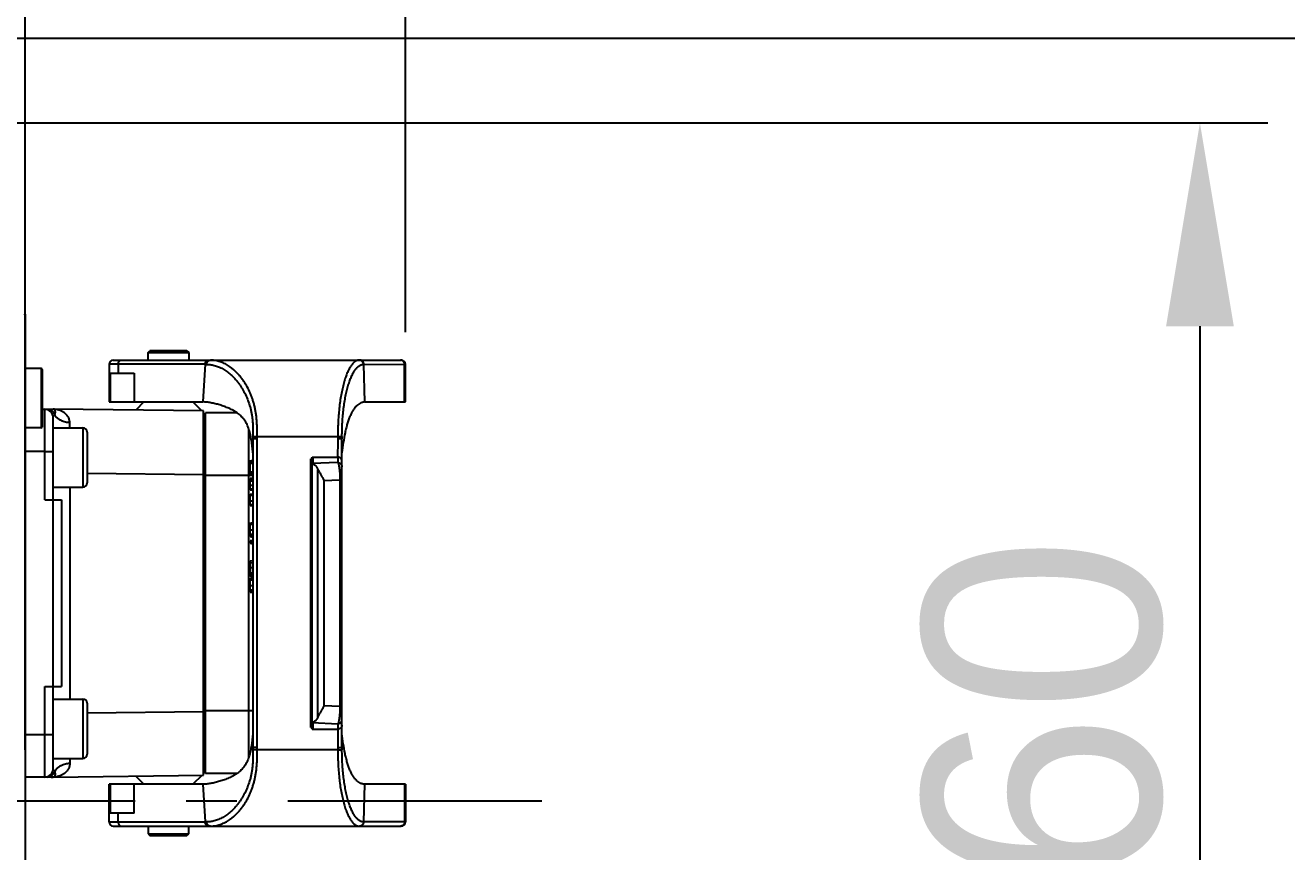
# Model space of a CAD drawing. Header units: millimetres. Extents: x 4086 to 8300, y 123 to 1549.
# Drawn here: x 7021.01 to 7058.25, y 1003.54 to 1027.92 of the extents above; entities that cross this region are included whole.
import ezdxf

# ---------------------------------------------------------------- set-up
doc = ezdxf.new("R2010")
doc.units = ezdxf.units.MM
doc.linetypes.add('CENTER', pattern=[0.6, 0.375, -0.075, 0.075, -0.075])
for name, color, linetype in [('中心线', 7, 'Continuous'), ('外形图', 7, 'Continuous'), ('尺寸标注', 7, 'Continuous')]:
    doc.layers.add(name, color=color, linetype=linetype)
doc.styles.add('思源黑', font='SourceHanSansCN-Normal.ttf')
doc.dimstyles.new('尺寸标注_1_4比例', dxfattribs={"dimtxt": 7, "dimasz": 6, "dimexe": 2, "dimexo": 1.5, "dimgap": 1, "dimtad": 1, "dimdec": 1, "dimlfac": 4, "dimdsep": 46, "dimtxsty": '思源黑', "dimcen": 0.09, "dimadec": 0, "dimazin": 0, "dimtp": 0.01, "dimtm": 0.01, "dimtfac": 1, "dimtdec": 1, "dimtofl": 0, "dimtmove": 0, "dimatfit": 3, "dimfxl": 1, "dimtolj": 1, "dimarcsym": 0})

# ---------------------------------------------------------------- blocks, each defined once
blk = doc.blocks.new('*D945')
at = {"layer": 'Defpoints', "color": 0}
for p in [(6972.764, 1025.043), (7012.764, 985.043), (7055.689, 985.043)]:
    blk.add_point(p, dxfattribs=at)
at = {"layer": '尺寸标注', "color": 0, "lineweight": -2}
for p, q in [((6974.264, 1025.043), (7057.689, 1025.043)), ((7055.689, 1019.043), (7055.689, 991.043)), ((7014.264, 985.043), (7057.689, 985.043))]:
    blk.add_line(p, q, dxfattribs=at)
at = {"layer": '尺寸标注', "color": 0}
for points in [[(7056.689, 1019.043), (7054.689, 1019.043), (7055.689, 1025.043)], [(7054.689, 991.043), (7056.689, 991.043), (7055.689, 985.043)]]:
    blk.add_solid(points, dxfattribs=at)
at = {"layer": '尺寸标注', "color": 0, "insert": (7051.064, 1005.043), "char_height": 7, "attachment_point": 5, "rotation": 90, "style": '思源黑'}
blk.add_mtext('\\A1;160', dxfattribs=at)
blk = doc.blocks.new('*D947')
at = {"layer": 'Defpoints', "color": 0}
for p in [(6975.889, 1027.543), (6975.889, 982.543), (7080.178, 982.543)]:
    blk.add_point(p, dxfattribs=at)
at = {"layer": '尺寸标注', "color": 0, "lineweight": -2}
for p, q in [((6977.389, 1027.543), (7082.178, 1027.543)), ((7080.178, 1021.543), (7080.178, 988.543)), ((6977.389, 982.543), (7082.178, 982.543))]:
    blk.add_line(p, q, dxfattribs=at)
at = {"layer": '尺寸标注', "color": 0}
for points in [[(7081.178, 1021.543), (7079.178, 1021.543), (7080.178, 1027.543)], [(7079.178, 988.543), (7081.178, 988.543), (7080.178, 982.543)]]:
    blk.add_solid(points, dxfattribs=at)
at = {"layer": '尺寸标注', "color": 0, "insert": (7075.554, 1005.043), "char_height": 7, "attachment_point": 5, "rotation": 90, "style": '思源黑'}
blk.add_mtext('\\A1;180', dxfattribs=at)
blk = doc.blocks.new('*D948')
at = {"layer": 'Defpoints', "color": 0}
for p in [(6992.764, 1030.868), (6992.87, 979.217), (7106.779, 979.217)]:
    blk.add_point(p, dxfattribs=at)
at = {"layer": '尺寸标注', "color": 0, "lineweight": -2}
for p, q in [((6994.264, 1030.868), (7108.779, 1030.868)), ((7106.779, 1024.868), (7106.779, 985.217)), ((6994.37, 979.217), (7108.779, 979.217))]:
    blk.add_line(p, q, dxfattribs=at)
at = {"layer": '尺寸标注', "color": 0}
for points in [[(7107.779, 1024.868), (7105.779, 1024.868), (7106.779, 1030.868)], [(7105.779, 985.217), (7107.779, 985.217), (7106.779, 979.217)]]:
    blk.add_solid(points, dxfattribs=at)
at = {"layer": '尺寸标注', "color": 0, "insert": (7102.155, 1005.043), "char_height": 7, "attachment_point": 5, "rotation": 90, "style": '思源黑'}
blk.add_mtext('\\A1;\\A1;206.5', dxfattribs=at)
blk = doc.blocks.new('*D949')
at = {"layer": 'Defpoints', "color": 0}
for p in [(7032.239, 1081.968), (7032.239, 1017.363), (7021.014, 1005.043)]:
    blk.add_point(p, dxfattribs=at)
at = {"layer": '尺寸标注', "color": 0, "lineweight": -2}
for p, q in [((7021.014, 1006.543), (7021.014, 1083.968)), ((7032.239, 1018.863), (7032.239, 1083.968)), ((7015.014, 1081.968), (7009.014, 1081.968)), ((7038.239, 1081.968), (7044.239, 1081.968))]:
    blk.add_line(p, q, dxfattribs=at)
at = {"layer": '尺寸标注', "color": 0}
for points in [[(7015.014, 1080.968), (7015.014, 1082.968), (7021.014, 1081.968)], [(7038.239, 1082.968), (7038.239, 1080.968), (7032.239, 1081.968)]]:
    blk.add_solid(points, dxfattribs=at)
at = {"layer": '尺寸标注', "color": 0, "insert": (7026.627, 1086.53), "char_height": 7, "attachment_point": 5, "style": '思源黑'}
blk.add_mtext('\\A1;\\A1;45', dxfattribs=at)
blk = doc.blocks.new('*D957')
at = {"layer": 'Defpoints', "color": 0}
for p in [(7021.014, 1081.968), (6966.903, 1005.043), (7021.014, 1005.043)]:
    blk.add_point(p, dxfattribs=at)
at = {"layer": '尺寸标注', "color": 0, "lineweight": -2}
for p, q in [((6966.903, 1006.543), (6966.903, 1083.968)), ((7021.014, 1006.543), (7021.014, 1083.968)), ((6972.903, 1081.968), (7015.014, 1081.968))]:
    blk.add_line(p, q, dxfattribs=at)
at = {"layer": '尺寸标注', "color": 0}
for points in [[(6972.903, 1082.968), (6972.903, 1080.968), (6966.903, 1081.968)], [(7015.014, 1080.968), (7015.014, 1082.968), (7021.014, 1081.968)]]:
    blk.add_solid(points, dxfattribs=at)
at = {"layer": '尺寸标注', "color": 0, "insert": (6993.958, 1086.592), "char_height": 7, "attachment_point": 5, "style": '思源黑'}
blk.add_mtext('\\A1;\\A1;216.5', dxfattribs=at)

msp = doc.modelspace()

# ---------------------------------------------------------------- linework, layer by layer
at = {"layer": '中心线', "linetype": 'CENTER', "ltscale": 20}
msp.add_line((6992.764, 1005.043), (7037.1599, 1005.043), dxfattribs=at)
at = {"layer": '外形图'}
for p, q in [((7020.9805, 1019.3767), (7021.014, 1019.3931)), ((7021.014, 1019.3931), (7021.014, 990.6927)), ((7024.639, 1018.268), (7024.689, 1018.318)), ((7024.639, 1018.268), (7025.839, 1018.268)), ((7024.639, 1018.043), (7024.639, 1018.268)), ((7025.789, 1018.318), (7024.689, 1018.318)), ((7025.789, 1018.318), (7025.839, 1018.268)), ((7025.839, 1018.268), (7025.839, 1018.043)), ((7021.489, 1017.793), (7021.014, 1017.793)), ((7021.489, 1017.793), (7021.489, 1016.043)), ((7021.514, 1017.768), (7021.514, 1016.068)), ((7023.7549, 1017.918), (7023.489, 1017.918)), ((7023.489, 1017.918), (7023.489, 1016.8072)), ((7023.6141, 1018.043), (7032.114, 1018.043)), ((7026.3232, 1017.918), (7023.7549, 1017.918)), ((7023.7549, 1017.918), (7023.7549, 1017.6572)), ((7026.3232, 1017.918), (7026.2529, 1016.8072)), ((7026.3232, 1017.9179), (7026.3753, 1017.917)), ((7030.9962, 1017.9176), (7031.0108, 1017.9179)), ((7031.0108, 1017.9179), (7032.21, 1017.918)), ((7031.043, 1016.8072), (7031.0108, 1017.9179)), ((7032.239, 1017.918), (7032.21, 1017.918)), ((7032.21, 1016.8072), (7032.21, 1017.918)), ((7032.239, 1016.8072), (7032.239, 1017.918)), ((7023.5191, 1017.6572), (7024.2252, 1017.6572)), ((7023.5191, 1017.6572), (7023.5191, 1016.8072)), ((7024.2252, 1017.6572), (7024.2252, 1016.8072)), ((7023.489, 1016.8072), (7026.2529, 1016.8072)), ((7024.5166, 1016.8072), (7024.2749, 1016.5656)), ((7026.2251, 1016.5436), (7025.9615, 1016.8072)), ((7031.043, 1016.8072), (7032.239, 1016.8072)), ((7021.514, 1016.593), (7021.8389, 1016.593)), ((7021.589, 1015.3429), (7021.589, 1016.593)), ((7026.2765, 1016.543), (7021.8389, 1016.593)), ((7021.839, 1005.993), (7021.839, 1016.343)), ((7026.2765, 1005.793), (7026.2765, 1016.543)), ((7027.2682, 1016.4868), (7026.339, 1016.4868)), ((7026.339, 1005.8493), (7026.339, 1016.4868)), ((7021.489, 1016.043), (7021.014, 1016.043)), ((7021.839, 1016.043), (7022.714, 1016.043)), ((7022.714, 1016.043), (7022.714, 1014.293)), ((7022.839, 1015.918), (7022.839, 1014.4181)), ((7026.2765, 1016.2243), (7026.339, 1016.2243)), ((7027.6122, 1006.3227), (7027.6122, 1016.0134)), ((7027.7365, 1015.7922), (7027.8615, 1015.793)), ((7027.737, 1015.7239), (7027.737, 1006.6121)), ((7027.8617, 1015.793), (7030.2378, 1015.793)), ((7027.8617, 1006.6107), (7027.862, 1015.7253)), ((7030.237, 1015.6478), (7030.2348, 1015.1816)), ((7030.2378, 1015.793), (7030.3629, 1015.7912)), ((7030.362, 1006.6123), (7030.362, 1015.7237)), ((7021.589, 1015.3429), (7021.839, 1015.343)), ((7021.589, 1013.918), (7021.589, 1015.3423)), ((7029.4411, 1015.129), (7029.537, 1015.1351)), ((7029.537, 1015.1216), (7029.4411, 1015.129)), ((7029.4411, 1007.2071), (7029.4411, 1015.129)), ((7029.4411, 1015.1155), (7029.537, 1015.1216)), ((7029.537, 1015.1082), (7029.4411, 1015.1155)), ((7029.487, 1015.1816), (7030.237, 1015.1816)), ((7029.487, 1015.1319), (7029.487, 1015.1816)), ((7029.537, 1015.1351), (7029.487, 1015.1389)), ((7030.237, 1015.1816), (7030.237, 1015.0212)), ((7027.6495, 1015.0706), (7027.737, 1015.086)), ((7027.6495, 1014.6768), (7027.6495, 1015.0706)), ((7027.6495, 1015.0378), (7027.737, 1015.0378)), ((7027.6495, 1015.005), (7027.737, 1014.9895)), ((7027.6495, 1014.7425), (7027.737, 1014.7579)), ((7029.4411, 1015.102), (7029.537, 1015.1082)), ((7029.537, 1015.0947), (7029.4411, 1015.102)), ((7029.4411, 1015.0886), (7029.537, 1015.0947)), ((7029.537, 1015.0813), (7029.4411, 1015.0886)), ((7029.4411, 1015.0751), (7029.537, 1015.0813)), ((7029.537, 1015.0678), (7029.4411, 1015.0751)), ((7029.4411, 1015.0616), (7029.537, 1015.0678)), ((7029.537, 1015.0543), (7029.4411, 1015.0616)), ((7029.4411, 1015.0482), (7029.537, 1015.0543)), ((7029.537, 1015.0409), (7029.4411, 1015.0482)), ((7029.4411, 1015.0347), (7029.537, 1015.0409)), ((7029.537, 1015.0274), (7029.4411, 1015.0347)), ((7029.4411, 1015.0213), (7029.537, 1015.0274)), ((7029.537, 1015.014), (7029.4411, 1015.0213)), ((7029.4411, 1015.0078), (7029.537, 1015.014)), ((7029.537, 1015.0005), (7029.4411, 1015.0078)), ((7030.237, 1015.0212), (7029.487, 1014.9884)), ((7029.487, 1014.9973), (7029.537, 1015.0005)), ((7029.487, 1007.3387), (7029.487, 1014.9973)), ((7029.653, 1007.5169), (7029.653, 1014.8191)), ((7022.839, 1014.7072), (7026.2765, 1014.6685)), ((7026.2765, 1014.6493), (7026.339, 1014.6493)), ((7027.737, 1014.6368), (7026.339, 1014.6368)), ((7027.6495, 1014.7097), (7027.737, 1014.7097)), ((7027.6495, 1014.6768), (7027.737, 1014.6614)), ((7027.737, 1014.561), (7027.6495, 1014.5456)), ((7027.6495, 1014.2175), (7027.6495, 1014.5456)), ((7027.6495, 1014.5283), (7027.737, 1014.5415)), ((7027.6495, 1014.5128), (7027.737, 1014.5282)), ((7027.6495, 1014.48), (7027.737, 1014.48)), ((7029.8253, 1014.4928), (7030.3033, 1014.5137)), ((7029.8253, 1014.4928), (7029.8253, 1007.8432)), ((7030.3033, 1014.5137), (7030.362, 1014.5137)), ((7030.3033, 1014.5137), (7030.3033, 1007.8223)), ((7021.839, 1014.293), (7022.714, 1014.293)), ((7022.3259, 1014.293), (7022.3259, 1008.043)), ((7027.6495, 1014.3487), (7027.737, 1014.3487)), ((7027.6495, 1014.2555), (7027.737, 1014.2449)), ((7027.6495, 1014.2175), (7027.737, 1014.202)), ((7027.6495, 1014.0862), (7027.737, 1014.1016)), ((7027.6495, 1013.7581), (7027.6495, 1014.0862)), ((7027.6495, 1014.0534), (7027.737, 1014.0534)), ((7021.589, 1013.918), (7022.089, 1013.918)), ((7022.089, 1013.918), (7022.089, 1008.418)), ((7027.6495, 1013.8893), (7027.737, 1013.8893)), ((7027.6495, 1013.7961), (7027.737, 1013.7855)), ((7027.6495, 1013.7581), (7027.737, 1013.7427)), ((7027.6495, 1013.2331), (7027.737, 1013.2485)), ((7027.6495, 1012.8393), (7027.6495, 1013.2331)), ((7027.6495, 1013.2003), (7027.737, 1013.2003)), ((7027.6495, 1013.0362), (7027.737, 1013.0362)), ((7027.6495, 1012.9197), (7027.737, 1012.9091)), ((7027.6495, 1012.8722), (7027.737, 1012.8567)), ((7027.6495, 1012.8393), (7027.737, 1012.8239)), ((7027.737, 1012.7235), (7027.6495, 1012.7081)), ((7027.6495, 1012.7081), (7027.6495, 1012.6425)), ((7027.6495, 1012.6753), (7027.737, 1012.6753)), ((7027.6495, 1012.6425), (7027.737, 1012.627)), ((7027.6495, 1012.1175), (7027.737, 1012.1329)), ((7027.6495, 1012.1175), (7027.6495, 1011.6581)), ((7027.6495, 1012.0599), (7027.737, 1012.0705)), ((7027.6495, 1011.9206), (7027.737, 1011.9206)), ((7027.6495, 1011.7811), (7027.737, 1011.7705)), ((7027.6495, 1011.7237), (7027.737, 1011.7083)), ((7027.6495, 1011.6691), (7027.737, 1011.6584)), ((7027.6495, 1011.6581), (7027.737, 1011.6427)), ((7027.6495, 1011.5925), (7027.737, 1011.6079)), ((7027.6495, 1011.1987), (7027.6495, 1011.5925)), ((7027.6495, 1011.5597), (7027.737, 1011.5597)), ((7027.6495, 1011.3956), (7027.737, 1011.3956)), ((7027.6495, 1011.2791), (7027.737, 1011.2684)), ((7027.6495, 1011.2315), (7027.737, 1011.2161)), ((7027.6495, 1011.1987), (7027.737, 1011.1833)), ((7021.589, 1008.418), (7022.089, 1008.418)), ((7021.589, 1005.743), (7021.589, 1008.418)), ((7021.839, 1008.043), (7022.714, 1008.043)), ((7022.714, 1008.043), (7022.714, 1006.293)), ((7022.839, 1007.918), (7022.839, 1006.4181)), ((7026.2765, 1007.6676), (7022.839, 1007.6289)), ((7026.2765, 1007.6868), (7026.339, 1007.6868)), ((7027.737, 1007.6993), (7026.339, 1007.6993)), ((7030.3033, 1007.8223), (7029.8253, 1007.8432)), ((7030.3033, 1007.8223), (7030.362, 1007.8223)), ((7029.4411, 1007.3282), (7029.537, 1007.3355)), ((7029.537, 1007.3221), (7029.4411, 1007.3282)), ((7029.4411, 1007.3148), (7029.537, 1007.3221)), ((7029.537, 1007.3086), (7029.4411, 1007.3148)), ((7029.4411, 1007.3013), (7029.537, 1007.3086)), ((7029.537, 1007.2952), (7029.4411, 1007.3013)), ((7029.4411, 1007.2879), (7029.537, 1007.2952)), ((7029.487, 1007.3476), (7030.237, 1007.3149)), ((7029.537, 1007.3355), (7029.487, 1007.3387)), ((7030.237, 1007.3149), (7030.237, 1006.6123)), ((7021.589, 1006.993), (7021.839, 1006.993)), ((7029.537, 1007.2817), (7029.4411, 1007.2879)), ((7029.4411, 1007.2744), (7029.537, 1007.2817)), ((7029.537, 1007.2682), (7029.4411, 1007.2744)), ((7029.4411, 1007.2609), (7029.537, 1007.2682)), ((7029.537, 1007.2548), (7029.4411, 1007.2609)), ((7029.4411, 1007.2475), (7029.537, 1007.2548)), ((7029.537, 1007.2413), (7029.4411, 1007.2475)), ((7029.4411, 1007.234), (7029.537, 1007.2413)), ((7029.537, 1007.2279), (7029.4411, 1007.234)), ((7029.4411, 1007.2205), (7029.537, 1007.2279)), ((7029.537, 1007.2144), (7029.4411, 1007.2205)), ((7029.4411, 1007.2071), (7029.537, 1007.2144)), ((7029.537, 1007.2009), (7029.4411, 1007.2071)), ((7029.487, 1007.1545), (7029.487, 1007.2041)), ((7029.487, 1007.1971), (7029.537, 1007.2009)), ((7029.487, 1007.1545), (7030.237, 1007.1545)), ((7030.362, 1007.271), (7030.362, 1007.2708)), ((7027.8617, 1006.543), (7027.8617, 1006.6107)), ((7021.839, 1006.293), (7022.714, 1006.293)), ((7027.8615, 1006.543), (7027.7365, 1006.5439)), ((7030.2374, 1006.543), (7027.8617, 1006.543)), ((7030.2378, 1006.543), (7030.3629, 1006.5449)), ((7026.339, 1006.1118), (7026.2765, 1006.1118)), ((7027.2682, 1005.8493), (7026.339, 1005.8493)), ((7021.8389, 1005.743), (7021.014, 1005.743)), ((7021.7794, 1005.743), (7021.8389, 1005.743)), ((7021.8389, 1005.743), (7026.2765, 1005.793)), ((7026.2529, 1005.5288), (7023.489, 1005.5288)), ((7023.489, 1004.418), (7023.489, 1005.5288)), ((7023.5191, 1005.5288), (7023.5191, 1004.6788)), ((7024.2252, 1004.6788), (7024.2252, 1005.5288)), ((7024.5166, 1005.5288), (7024.2749, 1005.7705)), ((7026.2251, 1005.7924), (7025.9615, 1005.5288)), ((7026.2529, 1005.5288), (7026.3232, 1004.4181)), ((7031.0108, 1004.4181), (7031.043, 1005.5288)), ((7032.239, 1005.5288), (7031.043, 1005.5288)), ((7032.21, 1005.5288), (7032.21, 1004.4181)), ((7032.239, 1005.5288), (7032.239, 1004.418)), ((7023.489, 1004.418), (7023.7549, 1004.418)), ((7024.2252, 1004.6788), (7023.5191, 1004.6788)), ((7023.7549, 1004.4181), (7023.7549, 1004.6788)), ((7026.3753, 1004.4191), (7026.3232, 1004.4181)), ((7031.0108, 1004.4181), (7030.9962, 1004.4185)), ((7032.21, 1004.4181), (7031.0108, 1004.4181)), ((7032.21, 1004.418), (7032.239, 1004.418)), ((7023.614, 1004.293), (7032.114, 1004.293)), ((7024.639, 1004.293), (7024.639, 1004.068)), ((7024.639, 1004.068), (7025.839, 1004.068)), ((7024.639, 1004.068), (7024.689, 1004.018)), ((7024.689, 1004.018), (7025.789, 1004.018)), ((7025.789, 1004.018), (7025.839, 1004.068)), ((7025.839, 1004.068), (7025.839, 1004.293))]:
    msp.add_line(p, q, dxfattribs=at)
for centre, radius, start, end in [((7021.489, 1017.768), 0.025, 0, 90), ((7023.614, 1017.918), 0.125, 90, 180), ((7032.114, 1017.918), 0.125, 0, 90), ((7021.589, 1016.343), 0.25, 0, 90), ((7021.489, 1016.068), 0.025, 270, 0), ((7022.714, 1015.918), 0.125, 0, 90), ((7045.0115, 1015.898), 17.2754, 180.35091, 180.57733), ((7058.4082, 1015.3928), 28.0482, 179.18623, 179.32401), ((7022.714, 1014.418), 0.125, 270, 0), ((7022.714, 1007.918), 0.125, 0, 90), ((7044.9572, 1006.4384), 17.2211, 179.4221, 179.64923), ((7058.4209, 1006.9434), 28.0609, 180.67602, 180.81374), ((7095.8325, 1006.5801), 73.5073, 180.223993, 180.343925), ((7022.714, 1006.418), 0.125, 270, 0), ((7021.589, 1005.993), 0.25, 270, 0), ((7023.614, 1004.418), 0.125, 180, 270), ((7032.114, 1004.418), 0.125, 270, 0)]:
    msp.add_arc(centre, radius, start, end, dxfattribs=at)
for points, knots in [([(7023.7549, 1017.918), (7023.7549, 1017.9262), (7023.7563, 1017.9424), (7023.7623, 1017.9659), (7023.7721, 1017.9876), (7023.7853, 1018.0067), (7023.8014, 1018.0224), (7023.8199, 1018.0341), (7023.84, 1018.0414), (7023.854, 1018.043), (7023.8609, 1018.043)], [0, 0, 0, 0, 0.1348672, 0.2683094, 0.3990774, 0.5262669, 0.6494659, 0.7688596, 0.885257, 1, 1, 1, 1]), ([(7026.3232, 1017.918), (7026.3232, 1017.9262), (7026.3245, 1017.9424), (7026.3305, 1017.9659), (7026.3403, 1017.9876), (7026.3535, 1018.0067), (7026.3696, 1018.0224), (7026.3881, 1018.0341), (7026.4082, 1018.0414), (7026.4222, 1018.043), (7026.4292, 1018.043)], [0, 0, 0, 0, 0.1348674, 0.2683097, 0.3990782, 0.5262679, 0.649466, 0.7688584, 0.8852551, 1, 1, 1, 1]), ([(7026.3753, 1017.917), (7026.3753, 1017.9246), (7026.3764, 1017.9403), (7026.3818, 1017.9637), (7026.3915, 1017.9861), (7026.4049, 1018.0064), (7026.4217, 1018.0228), (7026.4406, 1018.0347), (7026.4604, 1018.0415), (7026.4738, 1018.043), (7026.4802, 1018.043)], [0, 0, 0, 0, 0.1263199, 0.2587102, 0.3940138, 0.5279955, 0.6572127, 0.7795914, 0.8937001, 1, 1, 1, 1]), ([(7026.3753, 1017.917), (7026.4173, 1017.9163), (7026.5023, 1017.9088), (7026.6287, 1017.8795), (7026.7544, 1017.8324), (7026.8783, 1017.7677), (7026.9995, 1017.6857), (7027.1165, 1017.5862), (7027.2079, 1017.4899), (7027.2778, 1017.405), (7027.3293, 1017.3365), (7027.3791, 1017.2643), (7027.4433, 1017.1619), (7027.5172, 1017.0242), (7027.5933, 1016.8464), (7027.6448, 1016.6885), (7027.6779, 1016.5565), (7027.6982, 1016.4539), (7027.7136, 1016.3487), (7027.7244, 1016.2411), (7027.731, 1016.1315), (7027.7344, 1016.0199), (7027.7358, 1015.9066), (7027.7362, 1015.8305), (7027.7365, 1015.7922)], [0, 0, 0, 0, 0.0452546, 0.0915305, 0.139417, 0.189394, 0.2418071, 0.2967782, 0.3544982, 0.3845071, 0.4152785, 0.4467798, 0.4789606, 0.5454003, 0.6149182, 0.6870762, 0.7240137, 0.7615337, 0.799683, 0.8384831, 0.8779369, 0.9180405, 0.9587554, 1, 1, 1, 1]), ([(7027.8615, 1015.793), (7027.8617, 1015.8332), (7027.8617, 1015.9135), (7027.8601, 1016.0336), (7027.8559, 1016.1529), (7027.8486, 1016.2711), (7027.8372, 1016.3876), (7027.8214, 1016.502), (7027.8008, 1016.6137), (7027.7753, 1016.7223), (7027.7454, 1016.8274), (7027.7116, 1016.9288), (7027.6742, 1017.0263), (7027.6209, 1017.1492), (7027.5474, 1017.2926), (7027.4637, 1017.4251), (7027.3928, 1017.5219), (7027.3215, 1017.61), (7027.1949, 1017.745), (7027.0331, 1017.8711), (7026.8619, 1017.9608), (7026.7352, 1018.008), (7026.6078, 1018.0365), (7026.5224, 1018.043), (7026.4802, 1018.043)], [0, 0, 0, 0, 0.0413724, 0.0826255, 0.1236417, 0.1643049, 0.2045057, 0.2441442, 0.2831349, 0.3214082, 0.3589071, 0.3955848, 0.4314051, 0.4663407, 0.5334871, 0.5970152, 0.6274423, 0.6569969, 0.7136161, 0.8178192, 0.8660658, 0.9121609, 0.9566149, 1, 1, 1, 1]), ([(7030.8765, 1018.043), (7030.8662, 1018.043), (7030.8453, 1018.0412), (7030.8142, 1018.0332), (7030.7832, 1018.0199), (7030.7525, 1018.0015), (7030.7221, 1017.9779), (7030.692, 1017.9493), (7030.6624, 1017.9156), (7030.6332, 1017.877), (7030.6047, 1017.8334), (7030.5768, 1017.7851), (7030.5496, 1017.7319), (7030.5232, 1017.6741), (7030.4977, 1017.6118), (7030.4642, 1017.5204), (7030.425, 1017.3954), (7030.3833, 1017.2332), (7030.346, 1017.0564), (7030.3135, 1016.8668), (7030.2865, 1016.666), (7030.2656, 1016.456), (7030.2533, 1016.2761), (7030.2462, 1016.1293), (7030.2423, 1016.0177), (7030.2395, 1015.9055), (7030.2382, 1015.8305), (7030.2378, 1015.793)], [0, 0, 0, 0, 0.0126006, 0.0255663, 0.039189, 0.0537158, 0.0693462, 0.0862342, 0.1044946, 0.1242102, 0.1454383, 0.1682162, 0.1925647, 0.2184904, 0.2459883, 0.2750451, 0.337725, 0.4062346, 0.4801354, 0.5588773, 0.641814, 0.7282189, 0.8172958, 0.8625712, 0.9081894, 0.9540371, 1, 1, 1, 1]), ([(7030.3629, 1015.7912), (7030.3639, 1015.8617), (7030.3667, 1016.0018), (7030.3752, 1016.2101), (7030.3897, 1016.414), (7030.4102, 1016.6113), (7030.4368, 1016.8002), (7030.469, 1016.979), (7030.5059, 1017.1458), (7030.5473, 1017.2992), (7030.5861, 1017.4173), (7030.6194, 1017.5037), (7030.6447, 1017.5628), (7030.6708, 1017.6177), (7030.6978, 1017.6682), (7030.7255, 1017.7143), (7030.7539, 1017.7559), (7030.7829, 1017.7929), (7030.8124, 1017.8252), (7030.8423, 1017.8528), (7030.8726, 1017.8757), (7030.9032, 1017.8938), (7030.9341, 1017.907), (7030.9651, 1017.9153), (7030.986, 1017.9174), (7030.9962, 1017.9176)], [0, 0, 0, 0, 0.0908331, 0.1806201, 0.2686233, 0.354077, 0.4362329, 0.5144234, 0.5880065, 0.6563776, 0.7190144, 0.7481088, 0.7757044, 0.8017972, 0.8263846, 0.8494707, 0.87107, 0.891216, 0.9099685, 0.9274094, 0.9436465, 0.9588212, 0.9731144, 0.9867513, 1, 1, 1, 1]), ([(7030.9962, 1017.9176), (7030.9963, 1017.9332), (7030.992, 1017.9575), (7030.9775, 1017.9867), (7030.962, 1018.0068), (7030.9428, 1018.0231), (7030.9213, 1018.0348), (7030.8989, 1018.0415), (7030.8838, 1018.043), (7030.8765, 1018.043)], [0, 0, 0, 0, 0.2439295, 0.3743818, 0.506421, 0.6372811, 0.7645379, 0.8857697, 1, 1, 1, 1]), ([(7031.0108, 1017.918), (7031.0108, 1017.9261), (7031.0093, 1017.9425), (7031.0025, 1017.9661), (7030.9913, 1017.9878), (7030.9764, 1018.0069), (7030.9581, 1018.0226), (7030.9373, 1018.0342), (7030.9146, 1018.0414), (7030.8989, 1018.043), (7030.8911, 1018.043)], [0, 0, 0, 0, 0.1276282, 0.2548618, 0.3813638, 0.506903, 0.6313903, 0.7548993, 0.8776549, 1, 1, 1, 1]), ([(7032.21, 1017.918), (7032.21, 1017.9261), (7032.2084, 1017.9425), (7032.2016, 1017.9661), (7032.1904, 1017.9878), (7032.1754, 1018.0069), (7032.1571, 1018.0226), (7032.1362, 1018.0342), (7032.1135, 1018.0414), (7032.0977, 1018.043), (7032.0898, 1018.043)], [0, 0, 0, 0, 0.1274098, 0.2544578, 0.3808342, 0.5063274, 0.6308573, 0.7544906, 0.877433, 1, 1, 1, 1]), ([(7027.737, 1015.3072), (7027.7335, 1015.3371), (7027.7265, 1015.3967), (7027.7159, 1015.4859), (7027.7048, 1015.5744), (7027.6926, 1015.6618), (7027.6787, 1015.7477), (7027.6624, 1015.8317), (7027.6431, 1015.9134), (7027.6202, 1015.9922), (7027.5932, 1016.0677), (7027.5618, 1016.1395), (7027.5258, 1016.2073), (7027.4855, 1016.2708), (7027.4409, 1016.3298), (7027.3919, 1016.3843), (7027.3386, 1016.4339), (7027.2908, 1016.4714), (7027.2509, 1016.4991), (7027.2202, 1016.5188), (7027.1888, 1016.5377), (7027.1464, 1016.5617), (7027.0923, 1016.5897), (7027.0261, 1016.6205), (7026.9592, 1016.6486), (7026.8698, 1016.6828), (7026.7583, 1016.7199), (7026.6258, 1016.7564), (7026.4972, 1016.7843), (7026.3734, 1016.8026), (7026.2923, 1016.8072), (7026.2529, 1016.8072)], [0, 0, 0, 0, 0.03774, 0.0753465, 0.1126883, 0.1496369, 0.1860712, 0.2218821, 0.2569797, 0.2913016, 0.3248225, 0.3575633, 0.389579, 0.4209565, 0.4518246, 0.4823526, 0.5127345, 0.5431484, 0.558405, 0.5736926, 0.5889945, 0.6042973, 0.6348826, 0.6654015, 0.6957922, 0.7259833, 0.785457, 0.8431457, 0.8983315, 0.9505832, 1, 1, 1, 1]), ([(7031.043, 1016.8072), (7031.0334, 1016.8072), (7031.0138, 1016.806), (7030.9842, 1016.8009), (7030.954, 1016.7924), (7030.9124, 1016.7765), (7030.8603, 1016.7479), (7030.8008, 1016.7011), (7030.7445, 1016.641), (7030.6919, 1016.5682), (7030.6432, 1016.483), (7030.5981, 1016.3861), (7030.5565, 1016.2782), (7030.5186, 1016.1601), (7030.4843, 1016.033), (7030.4428, 1015.8493), (7030.4012, 1015.6066), (7030.375, 1015.4084), (7030.362, 1015.3072)], [0, 0, 0, 0, 0.0164525, 0.0335428, 0.0513861, 0.0700193, 0.1096071, 0.1524606, 0.1990478, 0.2500022, 0.3058173, 0.3667237, 0.4327013, 0.5035228, 0.5787943, 0.6579923, 0.8255154, 1, 1, 1, 1]), ([(7021.6587, 1016.593), (7021.671, 1016.593), (7021.6958, 1016.591), (7021.7319, 1016.5822), (7021.7663, 1016.5677), (7021.7982, 1016.5479), (7021.8268, 1016.5232), (7021.8514, 1016.4943), (7021.8714, 1016.4619), (7021.8814, 1016.4384), (7021.8855, 1016.4263)], [0, 0, 0, 0, 0.123211, 0.2466511, 0.3705274, 0.4950036, 0.6201853, 0.7461107, 0.872748, 1, 1, 1, 1]), ([(7022.3266, 1016.1972), (7022.3268, 1016.2137), (7022.3247, 1016.246), (7022.3146, 1016.2924), (7022.2983, 1016.3354), (7022.2769, 1016.3748), (7022.2514, 1016.4105), (7022.2223, 1016.4428), (7022.1904, 1016.4717), (7022.145, 1016.5057), (7022.0836, 1016.5405), (7022.0049, 1016.5703), (7021.9228, 1016.5883), (7021.8669, 1016.5927), (7021.8389, 1016.593)], [0, 0, 0, 0, 0.071057, 0.13898, 0.204642, 0.2687197, 0.3316971, 0.3939627, 0.455738, 0.5170862, 0.6384648, 0.7589195, 0.8791733, 1, 1, 1, 1]), ([(7021.8855, 1016.4264), (7021.8874, 1016.4307), (7021.8908, 1016.439), (7021.8949, 1016.4512), (7021.8981, 1016.4625), (7021.9012, 1016.4758), (7021.9036, 1016.4909), (7021.9048, 1016.5117), (7021.9024, 1016.5339), (7021.8946, 1016.5559), (7021.8833, 1016.5724), (7021.8719, 1016.5822), (7021.8622, 1016.5877), (7021.8547, 1016.5907), (7021.847, 1016.5925), (7021.8417, 1016.593), (7021.839, 1016.593)], [0, 0, 0, 0, 0.0698357, 0.1328158, 0.1901374, 0.2425217, 0.335231, 0.4155288, 0.5508279, 0.6625354, 0.7575027, 0.8424054, 0.88273, 0.9220395, 0.9608266, 1, 1, 1, 1]), ([(7021.839, 1016.3431), (7021.839, 1016.3464), (7021.8396, 1016.3533), (7021.8421, 1016.3635), (7021.846, 1016.3739), (7021.8534, 1016.3882), (7021.8662, 1016.4063), (7021.8786, 1016.4196), (7021.8855, 1016.4263)], [0, 0, 0, 0, 0.1030705, 0.2100558, 0.3227174, 0.4422852, 0.7046898, 1, 1, 1, 1]), ([(7022.3266, 1016.1972), (7022.3054, 1016.1976), (7022.2625, 1016.2007), (7022.198, 1016.2119), (7022.1445, 1016.2275), (7022.1027, 1016.2438), (7022.0721, 1016.2579), (7022.0426, 1016.2738), (7022.0144, 1016.2914), (7021.9879, 1016.3108), (7021.9631, 1016.3315), (7021.9403, 1016.3536), (7021.9131, 1016.3842), (7021.8956, 1016.4091), (7021.8855, 1016.4264)], [0, 0, 0, 0, 0.1222902, 0.2489486, 0.3783876, 0.4435552, 0.5086262, 0.57335, 0.6375106, 0.7009022, 0.7633197, 0.8245705, 0.8844888, 1, 1, 1, 1]), ([(7022.3258, 1016.0433), (7022.3259, 1016.0568), (7022.3261, 1016.1081), (7022.3263, 1016.1594), (7022.3266, 1016.1972)], [0, 0, 0, 0, 0.2632388, 1, 1, 1, 1]), ([(7027.862, 1015.7253), (7027.8538, 1015.7252), (7027.8379, 1015.7251), (7027.8183, 1015.7249), (7027.8033, 1015.7247), (7027.7929, 1015.7246), (7027.7831, 1015.7245), (7027.774, 1015.7244), (7027.7658, 1015.7244), (7027.7585, 1015.7243), (7027.7531, 1015.7242), (7027.7492, 1015.7242), (7027.7467, 1015.7242), (7027.7445, 1015.7241), (7027.7426, 1015.7241), (7027.7409, 1015.7241), (7027.7396, 1015.724), (7027.7386, 1015.724), (7027.738, 1015.724), (7027.7377, 1015.724), (7027.7374, 1015.724), (7027.7372, 1015.724), (7027.7371, 1015.7239), (7027.737, 1015.7239), (7027.737, 1015.7239)], [0, 0, 0, 0, 0.1947478, 0.3820273, 0.4706082, 0.5546722, 0.6334131, 0.7060756, 0.7719629, 0.8304432, 0.8809553, 0.9030686, 0.923015, 0.9407459, 0.9562196, 0.9693982, 0.9802512, 0.988752, 0.9921143, 0.9948818, 0.997053, 0.9986276, 0.9996065, 1, 1, 1, 1]), ([(7027.862, 1015.7253), (7027.8619, 1015.731), (7027.8618, 1015.7451), (7027.8617, 1015.7676), (7027.8617, 1015.7846), (7027.8617, 1015.793)], [0, 0, 0, 0, 0.25, 0.6250002, 1, 1, 1, 1]), ([(7030.2374, 1015.7237), (7030.2373, 1015.7174), (7030.2372, 1015.7016), (7030.2371, 1015.6763), (7030.2371, 1015.6573), (7030.237, 1015.6478)], [0, 0, 0, 0, 0.2500004, 0.6249999, 1, 1, 1, 1]), ([(7030.362, 1015.7236), (7030.362, 1015.7236), (7030.362, 1015.7236), (7030.362, 1015.7236), (7030.3619, 1015.7236), (7030.3618, 1015.7236), (7030.3616, 1015.7236), (7030.3614, 1015.7236), (7030.361, 1015.7236), (7030.3606, 1015.7236), (7030.3601, 1015.7236), (7030.3594, 1015.7236), (7030.3582, 1015.7236), (7030.3565, 1015.7236), (7030.3546, 1015.7236), (7030.3524, 1015.7236), (7030.3499, 1015.7236), (7030.3461, 1015.7236), (7030.3406, 1015.7236), (7030.3333, 1015.7236), (7030.3251, 1015.7236), (7030.3161, 1015.7236), (7030.3063, 1015.7236), (7030.2958, 1015.7236), (7030.2808, 1015.7236), (7030.2611, 1015.7236), (7030.2452, 1015.7236), (7030.2371, 1015.7237)], [0, 0, 0, 0, 0.0000753, 0.0003013, 0.0006778, 0.0012046, 0.0027093, 0.0048146, 0.0075196, 0.0108222, 0.0147204, 0.019212, 0.0299647, 0.0430535, 0.0584479, 0.0761099, 0.0959978, 0.1180629, 0.1685089, 0.2269622, 0.2928604, 0.3655693, 0.4443891, 0.5285613, 0.6172757, 0.8048811, 1, 1, 1, 1]), ([(7030.2378, 1015.793), (7030.2378, 1015.7872), (7030.2376, 1015.7728), (7030.2374, 1015.7497), (7030.2374, 1015.7324), (7030.2374, 1015.7237)], [0, 0, 0, 0, 0.25, 0.6250006, 1, 1, 1, 1]), ([(7021.589, 1015.3423), (7021.4932, 1015.3423), (7021.3494, 1015.3423), (7021.1578, 1015.342), (7021.0619, 1015.3419), (7021.014, 1015.3419)], [0, 0, 0, 0, 0.5, 0.75, 1, 1, 1, 1]), ([(7030.362, 1015.065), (7030.362, 1015.0717), (7030.3607, 1015.0853), (7030.355, 1015.1053), (7030.3453, 1015.1245), (7030.3314, 1015.1425), (7030.3131, 1015.1586), (7030.2944, 1015.1691), (7030.2776, 1015.1755), (7030.2662, 1015.1785), (7030.2567, 1015.1802), (7030.2495, 1015.1811), (7030.2421, 1015.1815), (7030.2372, 1015.1816), (7030.2348, 1015.1816)], [0, 0, 0, 0, 0.105085, 0.2121099, 0.3231032, 0.440221, 0.5656701, 0.7012458, 0.7730846, 0.8472538, 0.8850517, 0.9231934, 0.9615466, 1, 1, 1, 1]), ([(7029.487, 1014.9849), (7029.491, 1014.9839), (7029.499, 1014.9816), (7029.5108, 1014.9772), (7029.5225, 1014.9719), (7029.534, 1014.9655), (7029.5454, 1014.9582), (7029.5605, 1014.947), (7029.5789, 1014.9306), (7029.5995, 1014.9075), (7029.6262, 1014.8712), (7029.643, 1014.8407), (7029.653, 1014.8191)], [0, 0, 0, 0, 0.0509361, 0.1028231, 0.1557116, 0.2099255, 0.2656524, 0.3229878, 0.4429141, 0.5704292, 0.7058442, 1, 1, 1, 1]), ([(7029.653, 1014.8191), (7029.6559, 1014.813), (7029.662, 1014.8006), (7029.6754, 1014.7752), (7029.6937, 1014.7425), (7029.7167, 1014.7025), (7029.74, 1014.6616), (7029.763, 1014.62), (7029.7924, 1014.5642), (7029.8128, 1014.5216), (7029.8253, 1014.4928)], [0, 0, 0, 0, 0.0550174, 0.1126137, 0.2334373, 0.3590972, 0.4872999, 0.6164733, 0.745506, 1, 1, 1, 1]), ([(7030.237, 1015.0212), (7030.2381, 1015.0206), (7030.2402, 1015.0189), (7030.2431, 1015.0157), (7030.2459, 1015.0116), (7030.25, 1015.0043), (7030.255, 1014.9928), (7030.2594, 1014.9794), (7030.2629, 1014.967), (7030.2666, 1014.9521), (7030.2711, 1014.9312), (7030.2762, 1014.9033), (7030.2809, 1014.8718), (7030.2854, 1014.8367), (7030.2911, 1014.7833), (7030.297, 1014.7093), (7030.3016, 1014.6141), (7030.303, 1014.5478), (7030.3033, 1014.5137)], [0, 0, 0, 0, 0.0070103, 0.0152755, 0.0249838, 0.0362468, 0.0636706, 0.0978495, 0.1175104, 0.1388917, 0.1868186, 0.2416257, 0.3032844, 0.3717547, 0.4469075, 0.6149982, 0.8021384, 1, 1, 1, 1]), ([(7030.237, 1015.0212), (7030.2446, 1015.0212), (7030.2603, 1015.0197), (7030.2836, 1015.0131), (7030.306, 1015.0015), (7030.326, 1014.9853), (7030.3423, 1014.9653), (7030.3539, 1014.943), (7030.3606, 1014.9198), (7030.362, 1014.9041), (7030.362, 1014.8965)], [0, 0, 0, 0, 0.1166557, 0.2402786, 0.3689986, 0.5003906, 0.631717, 0.760256, 0.8836237, 1, 1, 1, 1]), ([(7029.8253, 1007.8432), (7029.8128, 1007.8145), (7029.7924, 1007.7719), (7029.763, 1007.7161), (7029.74, 1007.6745), (7029.7167, 1007.6335), (7029.6937, 1007.5935), (7029.6754, 1007.5609), (7029.662, 1007.5355), (7029.6559, 1007.523), (7029.653, 1007.5169)], [0, 0, 0, 0, 0.254494, 0.3835267, 0.5127001, 0.6409028, 0.7665627, 0.8873863, 0.9449826, 1, 1, 1, 1]), ([(7030.3033, 1007.8223), (7030.303, 1007.7882), (7030.3016, 1007.7219), (7030.297, 1007.6267), (7030.2911, 1007.5527), (7030.2854, 1007.4993), (7030.2809, 1007.4642), (7030.2762, 1007.4327), (7030.2711, 1007.4048), (7030.2666, 1007.3839), (7030.2629, 1007.3691), (7030.2594, 1007.3566), (7030.255, 1007.3433), (7030.25, 1007.3317), (7030.2459, 1007.3244), (7030.2431, 1007.3203), (7030.2402, 1007.3171), (7030.2381, 1007.3155), (7030.237, 1007.3149)], [0, 0, 0, 0, 0.1978616, 0.3850018, 0.5530925, 0.6282453, 0.6967156, 0.7583743, 0.8131814, 0.8611083, 0.8824896, 0.9021505, 0.9363294, 0.9637532, 0.9750162, 0.9847245, 0.9929897, 1, 1, 1, 1]), ([(7029.653, 1007.5169), (7029.643, 1007.4954), (7029.6262, 1007.4648), (7029.5995, 1007.4285), (7029.5789, 1007.4055), (7029.5605, 1007.389), (7029.5454, 1007.3778), (7029.534, 1007.3705), (7029.5225, 1007.3642), (7029.5108, 1007.3589), (7029.499, 1007.3544), (7029.491, 1007.3521), (7029.487, 1007.3512)], [0, 0, 0, 0, 0.2941553, 0.4295699, 0.5570849, 0.6770111, 0.734346, 0.790073, 0.8442871, 0.8971739, 0.949062, 1, 1, 1, 1]), ([(7030.237, 1007.3149), (7030.2446, 1007.3149), (7030.2603, 1007.3163), (7030.2836, 1007.323), (7030.306, 1007.3346), (7030.326, 1007.3508), (7030.3423, 1007.3707), (7030.3539, 1007.393), (7030.3606, 1007.4163), (7030.362, 1007.432), (7030.362, 1007.4396)], [0, 0, 0, 0, 0.1166557, 0.2402786, 0.3689986, 0.5003906, 0.631717, 0.760256, 0.8836237, 1, 1, 1, 1]), ([(7021.014, 1006.9937), (7021.0619, 1006.9936), (7021.1578, 1006.9936), (7021.3494, 1006.9933), (7021.4932, 1006.9931), (7021.589, 1006.993)], [0, 0, 0, 0, 0.25, 0.5, 1, 1, 1, 1]), ([(7027.737, 1007.0288), (7027.7335, 1006.9989), (7027.7265, 1006.9393), (7027.7159, 1006.8501), (7027.7048, 1006.7616), (7027.6926, 1006.6742), (7027.6787, 1006.5883), (7027.6624, 1006.5043), (7027.6431, 1006.4227), (7027.6202, 1006.3439), (7027.5932, 1006.2683), (7027.5618, 1006.1965), (7027.5258, 1006.1288), (7027.4855, 1006.0653), (7027.4409, 1006.0062), (7027.3919, 1005.9518), (7027.3386, 1005.9021), (7027.2908, 1005.8647), (7027.2509, 1005.837), (7027.2202, 1005.8172), (7027.1888, 1005.7984), (7027.1464, 1005.7743), (7027.0923, 1005.7463), (7027.0261, 1005.7156), (7026.9592, 1005.6874), (7026.8698, 1005.6532), (7026.7583, 1005.6161), (7026.6258, 1005.5797), (7026.4972, 1005.5517), (7026.3734, 1005.5335), (7026.2923, 1005.5288), (7026.2529, 1005.5288)], [0, 0, 0, 0, 0.0377401, 0.0753466, 0.1126884, 0.149637, 0.1860713, 0.2218822, 0.2569798, 0.2913017, 0.3248226, 0.3575634, 0.3895791, 0.4209565, 0.4518246, 0.4823526, 0.5127345, 0.5431484, 0.558405, 0.5736926, 0.5889946, 0.6042975, 0.6348827, 0.6654016, 0.6957923, 0.7259833, 0.785457, 0.8431457, 0.8983315, 0.9505832, 1, 1, 1, 1]), ([(7030.362, 1007.2708), (7030.362, 1007.2675), (7030.3617, 1007.2608), (7030.3603, 1007.2509), (7030.358, 1007.241), (7030.3536, 1007.228), (7030.3456, 1007.2119), (7030.3319, 1007.1941), (7030.314, 1007.1782), (7030.2957, 1007.1675), (7030.2792, 1007.161), (7030.261, 1007.156), (7030.2466, 1007.1545), (7030.237, 1007.1545)], [0, 0, 0, 0, 0.05258, 0.1054164, 0.1587133, 0.2127493, 0.3238833, 0.4410415, 0.5663882, 0.7017198, 0.7734137, 0.8474697, 1, 1, 1, 1]), ([(7031.043, 1005.5288), (7031.0334, 1005.5288), (7031.0138, 1005.53), (7030.9842, 1005.5352), (7030.954, 1005.5436), (7030.9124, 1005.5596), (7030.8603, 1005.5881), (7030.8008, 1005.635), (7030.7445, 1005.695), (7030.6919, 1005.7679), (7030.6432, 1005.853), (7030.5981, 1005.9499), (7030.5565, 1006.0578), (7030.5186, 1006.1759), (7030.4843, 1006.3031), (7030.4428, 1006.4867), (7030.4012, 1006.7295), (7030.375, 1006.9277), (7030.362, 1007.0288)], [0, 0, 0, 0, 0.0164525, 0.0335428, 0.0513861, 0.0700193, 0.1096071, 0.1524606, 0.1990477, 0.2500022, 0.3058173, 0.3667237, 0.4327013, 0.5035228, 0.5787943, 0.6579923, 0.8255153, 1, 1, 1, 1]), ([(7027.862, 1006.6107), (7027.8538, 1006.6108), (7027.8379, 1006.611), (7027.8183, 1006.6112), (7027.8033, 1006.6113), (7027.7929, 1006.6114), (7027.7831, 1006.6115), (7027.774, 1006.6116), (7027.7658, 1006.6117), (7027.7585, 1006.6118), (7027.7531, 1006.6118), (7027.7492, 1006.6119), (7027.7467, 1006.6119), (7027.7445, 1006.6119), (7027.7426, 1006.612), (7027.7409, 1006.612), (7027.7396, 1006.612), (7027.7386, 1006.612), (7027.738, 1006.6121), (7027.7377, 1006.6121), (7027.7374, 1006.6121), (7027.7372, 1006.6121), (7027.7371, 1006.6121), (7027.737, 1006.6121), (7027.737, 1006.6121)], [0, 0, 0, 0, 0.1947518, 0.3820352, 0.470618, 0.5546837, 0.6334263, 0.7060905, 0.7719793, 0.8304609, 0.8809742, 0.9030881, 0.9230349, 0.9407661, 0.9562401, 0.9694187, 0.9802714, 0.9887714, 0.9921331, 0.9948997, 0.9970696, 0.9986419, 0.9996171, 1, 1, 1, 1]), ([(7030.237, 1006.6124), (7030.2451, 1006.6124), (7030.261, 1006.6124), (7030.2806, 1006.6124), (7030.2956, 1006.6124), (7030.3061, 1006.6124), (7030.3159, 1006.6124), (7030.325, 1006.6124), (7030.3332, 1006.6124), (7030.3405, 1006.6124), (7030.3459, 1006.6124), (7030.3498, 1006.6124), (7030.3523, 1006.6124), (7030.3545, 1006.6124), (7030.3564, 1006.6124), (7030.3581, 1006.6124), (7030.3594, 1006.6124), (7030.3604, 1006.6124), (7030.361, 1006.6124), (7030.3613, 1006.6124), (7030.3616, 1006.6124), (7030.3618, 1006.6124), (7030.3619, 1006.6123), (7030.362, 1006.6123), (7030.362, 1006.6123)], [0, 0, 0, 0, 0.1946731, 0.3818962, 0.4704562, 0.5545043, 0.6332345, 0.7058917, 0.771779, 0.8302648, 0.8807879, 0.9029088, 0.922864, 0.9406048, 0.9560895, 0.9692801, 0.9801458, 0.9886596, 0.9920285, 0.9948029, 0.9969822, 0.9985677, 0.9995643, 1, 1, 1, 1]), ([(7030.237, 1006.6123), (7030.2371, 1006.6066), (7030.2372, 1006.5921), (7030.2375, 1006.569), (7030.2375, 1006.5517), (7030.2374, 1006.543)], [0, 0, 0, 0, 0.25, 0.6250006, 1, 1, 1, 1]), ([(7027.7365, 1006.5439), (7027.7362, 1006.5056), (7027.7358, 1006.4295), (7027.7344, 1006.3162), (7027.731, 1006.2046), (7027.7244, 1006.0949), (7027.7136, 1005.9873), (7027.6982, 1005.8822), (7027.6779, 1005.7796), (7027.6448, 1005.6475), (7027.5933, 1005.4896), (7027.5172, 1005.3118), (7027.4433, 1005.1741), (7027.3791, 1005.0717), (7027.3293, 1004.9995), (7027.2778, 1004.9311), (7027.2079, 1004.8461), (7027.1165, 1004.7499), (7026.9995, 1004.6504), (7026.8783, 1004.5684), (7026.7544, 1004.5037), (7026.6287, 1004.4565), (7026.5023, 1004.4273), (7026.4173, 1004.4197), (7026.3753, 1004.419)], [0, 0, 0, 0, 0.0412446, 0.0819595, 0.1220631, 0.1615169, 0.2003171, 0.2384663, 0.2759864, 0.3129239, 0.3850819, 0.4545998, 0.5210395, 0.5532202, 0.5847216, 0.6154929, 0.6455019, 0.7032218, 0.758193, 0.8106061, 0.860583, 0.9084695, 0.9547454, 1, 1, 1, 1]), ([(7026.4802, 1004.293), (7026.5224, 1004.293), (7026.6078, 1004.2995), (7026.7352, 1004.3281), (7026.8619, 1004.3753), (7027.0331, 1004.465), (7027.1949, 1004.591), (7027.3215, 1004.726), (7027.3928, 1004.8142), (7027.4637, 1004.911), (7027.5474, 1005.0435), (7027.6209, 1005.1868), (7027.6742, 1005.3098), (7027.7116, 1005.4072), (7027.7454, 1005.5086), (7027.7753, 1005.6137), (7027.8008, 1005.7223), (7027.8214, 1005.834), (7027.8372, 1005.9484), (7027.8486, 1006.0649), (7027.856, 1006.1831), (7027.8601, 1006.3025), (7027.8617, 1006.4226), (7027.8617, 1006.5028), (7027.8615, 1006.543)], [0, 0, 0, 0, 0.043385, 0.087839, 0.1339342, 0.1821808, 0.2863839, 0.3430031, 0.3725576, 0.4029848, 0.4665129, 0.5336593, 0.5685949, 0.6044152, 0.6410929, 0.6785918, 0.7168651, 0.7558558, 0.7954943, 0.8356951, 0.8763583, 0.9173745, 0.9586276, 1, 1, 1, 1]), ([(7030.2378, 1006.543), (7030.2382, 1006.5055), (7030.2395, 1006.4305), (7030.2423, 1006.3183), (7030.2462, 1006.2067), (7030.2533, 1006.06), (7030.2656, 1005.8801), (7030.2865, 1005.6701), (7030.3135, 1005.4693), (7030.346, 1005.2796), (7030.3833, 1005.1029), (7030.425, 1004.9406), (7030.4642, 1004.8157), (7030.4977, 1004.7243), (7030.5232, 1004.6619), (7030.5496, 1004.6041), (7030.5768, 1004.551), (7030.6047, 1004.5026), (7030.6332, 1004.4591), (7030.6624, 1004.4204), (7030.692, 1004.3868), (7030.7221, 1004.3581), (7030.7525, 1004.3346), (7030.7832, 1004.3161), (7030.8142, 1004.3028), (7030.8453, 1004.2948), (7030.8662, 1004.293), (7030.8765, 1004.293)], [0, 0, 0, 0, 0.0459629, 0.0918106, 0.1374288, 0.1827042, 0.2717811, 0.358186, 0.4411227, 0.5198646, 0.5937654, 0.662275, 0.7249549, 0.7540117, 0.7815096, 0.8074353, 0.8317838, 0.8545617, 0.8757898, 0.8955054, 0.9137658, 0.9306538, 0.9462842, 0.960811, 0.9744337, 0.9873994, 1, 1, 1, 1]), ([(7030.9962, 1004.4184), (7030.986, 1004.4186), (7030.9651, 1004.4208), (7030.9341, 1004.429), (7030.9032, 1004.4422), (7030.8726, 1004.4603), (7030.8423, 1004.4832), (7030.8124, 1004.5108), (7030.7829, 1004.5432), (7030.7539, 1004.5802), (7030.7255, 1004.6218), (7030.6978, 1004.6678), (7030.6708, 1004.7184), (7030.6447, 1004.7732), (7030.6194, 1004.8323), (7030.5861, 1004.9187), (7030.5473, 1005.0369), (7030.5059, 1005.1902), (7030.469, 1005.3571), (7030.4368, 1005.5358), (7030.4102, 1005.7247), (7030.3897, 1005.9221), (7030.3752, 1006.1259), (7030.3667, 1006.3342), (7030.3639, 1006.4744), (7030.3629, 1006.5449)], [0, 0, 0, 0, 0.0132487, 0.0268856, 0.0411788, 0.0563535, 0.0725906, 0.0900315, 0.108784, 0.12893, 0.1505293, 0.1736154, 0.1982028, 0.2242956, 0.2518912, 0.2809856, 0.3436223, 0.4119935, 0.4855766, 0.5637671, 0.645923, 0.7313767, 0.8193799, 0.9091669, 1, 1, 1, 1]), ([(7021.6587, 1005.743), (7021.671, 1005.743), (7021.6958, 1005.745), (7021.7319, 1005.7538), (7021.7663, 1005.7684), (7021.7982, 1005.7881), (7021.8268, 1005.8128), (7021.8596, 1005.8513), (7021.8773, 1005.8857), (7021.8855, 1005.9097)], [0, 0, 0, 0, 0.1232998, 0.246827, 0.3707946, 0.4953571, 0.6206309, 0.7466444, 1, 1, 1, 1]), ([(7022.3266, 1006.1388), (7022.3268, 1006.1224), (7022.3248, 1006.0901), (7022.3147, 1006.0436), (7022.2984, 1006.0007), (7022.277, 1005.9613), (7022.2515, 1005.9256), (7022.2224, 1005.8933), (7022.1905, 1005.8644), (7022.1451, 1005.8305), (7022.0838, 1005.7956), (7022.0182, 1005.7707), (7021.9642, 1005.7568), (7021.923, 1005.7492), (7021.8812, 1005.7444), (7021.8531, 1005.7432), (7021.8389, 1005.743)], [0, 0, 0, 0, 0.0710082, 0.1388833, 0.2045029, 0.2685462, 0.3314975, 0.3937443, 0.4555084, 0.5168609, 0.6381995, 0.7584717, 0.8185385, 0.878655, 0.9390455, 1, 1, 1, 1]), ([(7021.8855, 1005.9097), (7021.8786, 1005.9164), (7021.8662, 1005.9298), (7021.8534, 1005.9478), (7021.846, 1005.9622), (7021.8421, 1005.9725), (7021.8396, 1005.9827), (7021.839, 1005.9896), (7021.839, 1005.993)], [0, 0, 0, 0, 0.2953103, 0.557715, 0.6772827, 0.7899443, 0.8969296, 1, 1, 1, 1]), ([(7021.839, 1005.743), (7021.8417, 1005.743), (7021.847, 1005.7435), (7021.8547, 1005.7454), (7021.8622, 1005.7483), (7021.8719, 1005.7538), (7021.8833, 1005.7637), (7021.8946, 1005.7801), (7021.9024, 1005.8021), (7021.9055, 1005.8306), (7021.9025, 1005.8551), (7021.8982, 1005.8737), (7021.895, 1005.885), (7021.8908, 1005.8971), (7021.8874, 1005.9054), (7021.8855, 1005.9097)], [0, 0, 0, 0, 0.0391886, 0.0779998, 0.1173234, 0.1576434, 0.2425179, 0.3375446, 0.4491758, 0.5843545, 0.7578202, 0.8103167, 0.8676378, 0.9304875, 1, 1, 1, 1]), ([(7022.3266, 1006.1388), (7022.3054, 1006.1384), (7022.2624, 1006.1354), (7022.1979, 1006.1241), (7022.1337, 1006.1054), (7022.0821, 1006.0834), (7022.0426, 1006.0622), (7022.0144, 1006.0446), (7021.9878, 1006.0253), (7021.9631, 1006.0046), (7021.9404, 1005.9824), (7021.9133, 1005.9518), (7021.8957, 1005.9269), (7021.8855, 1005.9097)], [0, 0, 0, 0, 0.1223674, 0.2490845, 0.3783811, 0.5085996, 0.5733883, 0.6375761, 0.7009219, 0.7632324, 0.824399, 0.8843313, 1, 1, 1, 1]), ([(7023.7549, 1004.418), (7023.7549, 1004.4099), (7023.7563, 1004.3936), (7023.7623, 1004.3701), (7023.7721, 1004.3484), (7023.7853, 1004.3293), (7023.8014, 1004.3136), (7023.8199, 1004.3019), (7023.84, 1004.2947), (7023.854, 1004.293), (7023.8609, 1004.293)], [0, 0, 0, 0, 0.1348672, 0.2683093, 0.3990774, 0.5262668, 0.6494658, 0.7688595, 0.8852569, 1, 1, 1, 1]), ([(7026.4292, 1004.293), (7026.4222, 1004.293), (7026.4082, 1004.2947), (7026.3881, 1004.3019), (7026.3696, 1004.3136), (7026.3535, 1004.3294), (7026.3403, 1004.3484), (7026.3305, 1004.3701), (7026.3245, 1004.3936), (7026.3232, 1004.4099), (7026.3232, 1004.4181)], [0, 0, 0, 0, 0.114742, 0.2311371, 0.3505292, 0.4737282, 0.6009196, 0.7316898, 0.8651331, 1, 1, 1, 1]), ([(7026.4802, 1004.293), (7026.4738, 1004.293), (7026.4604, 1004.2945), (7026.4406, 1004.3013), (7026.4217, 1004.3133), (7026.4049, 1004.3297), (7026.3915, 1004.3499), (7026.3818, 1004.3724), (7026.3764, 1004.3957), (7026.3753, 1004.4114), (7026.3753, 1004.419)], [0, 0, 0, 0, 0.1062999, 0.2204085, 0.342787, 0.472004, 0.6059856, 0.7412892, 0.8736797, 1, 1, 1, 1]), ([(7030.9962, 1004.4184), (7030.9963, 1004.4028), (7030.992, 1004.3785), (7030.9775, 1004.3493), (7030.962, 1004.3292), (7030.9428, 1004.313), (7030.9213, 1004.3012), (7030.8989, 1004.2945), (7030.8838, 1004.293), (7030.8765, 1004.293)], [0, 0, 0, 0, 0.2439339, 0.3743866, 0.5064252, 0.6372843, 0.7645398, 0.8857704, 1, 1, 1, 1]), ([(7030.8911, 1004.293), (7030.8989, 1004.293), (7030.9146, 1004.2946), (7030.9373, 1004.3018), (7030.9581, 1004.3135), (7030.9764, 1004.3291), (7030.9913, 1004.3482), (7031.0024, 1004.3699), (7031.0093, 1004.3935), (7031.0108, 1004.4099), (7031.0108, 1004.418)], [0, 0, 0, 0, 0.1223457, 0.2451016, 0.3686107, 0.4930978, 0.6186365, 0.7451382, 0.8723715, 1, 1, 1, 1]), ([(7032.21, 1004.4181), (7032.21, 1004.4099), (7032.2084, 1004.3935), (7032.2016, 1004.37), (7032.1904, 1004.3482), (7032.1754, 1004.3291), (7032.1571, 1004.3135), (7032.1362, 1004.3018), (7032.1135, 1004.2946), (7032.0977, 1004.293), (7032.0898, 1004.293)], [0, 0, 0, 0, 0.1274098, 0.2544578, 0.3808342, 0.5063274, 0.6308573, 0.7544906, 0.877433, 1, 1, 1, 1])]:
    msp.add_open_spline(points, degree=3, knots=knots, dxfattribs=at)
msp.add_open_spline([(7023.7549, 1004.4181), (7024.611, 1004.4181), (7025.4671, 1004.4181), (7026.3232, 1004.4181)], degree=3, dxfattribs=at)

# ---------------------------------------------------------------- dimensions: what is measured, and where the dimension line sits
at = {"layer": '尺寸标注'}
for base, p1, p2, text, picture, middle in [((7021.014, 1081.9676), (6966.9028, 1005.043), (7021.014, 1005.0429), '\\A1;216.5', '*D957', (6993.9584, 1081.9676)), ((7032.239, 1081.9676), (7021.014, 1005.0429), (7032.239, 1017.3626), '\\A1;45', '*D949', (7026.6265, 1081.9676))]:
    dim = msp.add_linear_dim(base=base, p1=p1, p2=p2, text=text, dimstyle='尺寸标注_1_4比例', dxfattribs=at)
    dim.commit()
    dim.dimension.update_dxf_attribs({"geometry": picture, "text_midpoint": middle, "dimtype": 160})
dim = msp.add_linear_dim(base=(7106.779, 979.2175), p1=(6992.764, 1030.8683), p2=(6992.8696, 979.2175), angle=90, text='\\A1;206.5', dimstyle='尺寸标注_1_4比例', dxfattribs=at)
dim.commit()
dim.dimension.update_dxf_attribs({"geometry": '*D948', "text_midpoint": (7106.779, 1005.0429), "dimtype": 160})
for base, p1, p2, picture, middle in [((7080.1782, 982.543), (6975.889, 1027.543), (6975.889, 982.543), '*D947', (7080.1782, 1005.043)), ((7055.6886, 985.043), (6972.764, 1025.043), (7012.764, 985.043), '*D945', (7055.6886, 1005.043))]:
    dim = msp.add_linear_dim(base=base, p1=p1, p2=p2, angle=90, dimstyle='尺寸标注_1_4比例', dxfattribs=at)
    dim.commit()
    dim.dimension.update_dxf_attribs({"geometry": picture, "text_midpoint": middle, "dimtype": 160})

doc.saveas('drawing.dxf')
